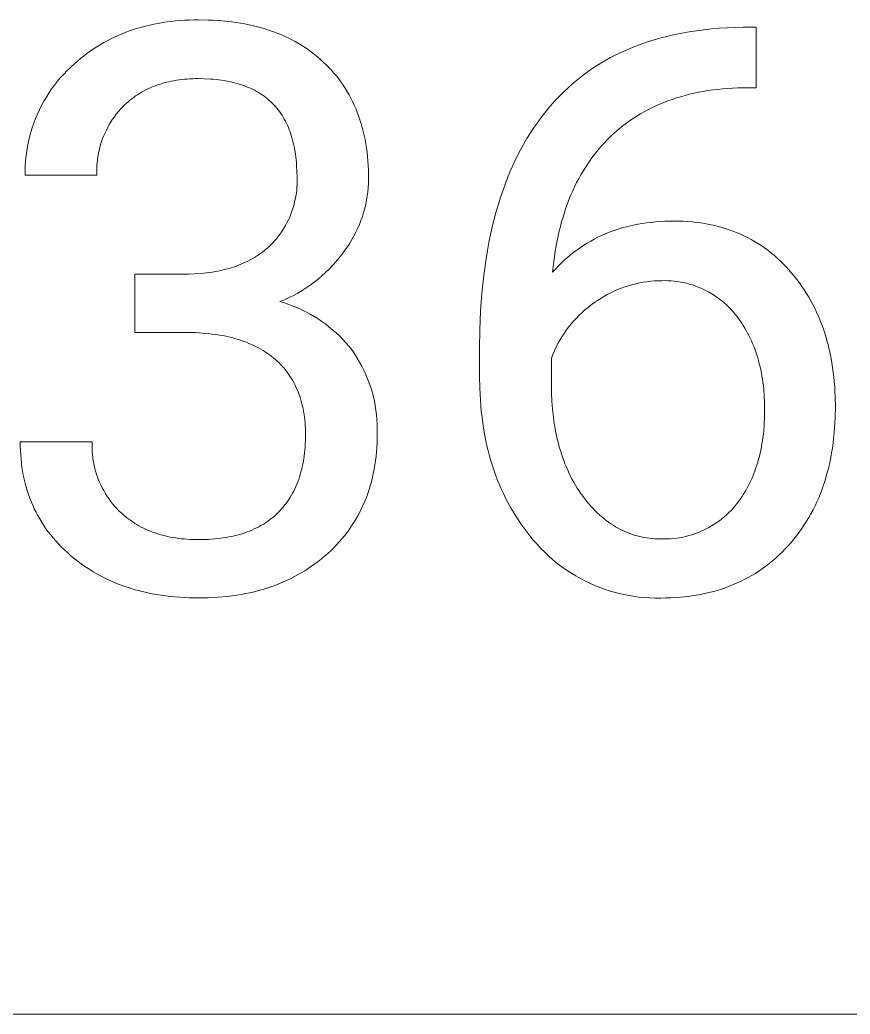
# Model space of a CAD drawing. Header units: millimetres. Extents: x -2542 to 6192, y -257 to 5845.
# Drawn here: x 4596 to 4718, y 231.7 to 377.8 of the extents above; entities that cross this region are included whole.
import ezdxf

# ---------------------------------------------------------------- set-up
doc = ezdxf.new("R2010")
doc.units = ezdxf.units.MM
doc.header["$MEASUREMENT"] = 0
doc.layers.add('Domyślny', color=7, linetype='Continuous', true_color=0x000000)

msp = doc.modelspace()

# ---------------------------------------------------------------- linework, layer by layer
at = {"layer": 'Domyślny', "color": 18, "lineweight": 15, "true_color": 0x000000}
for p, q in [((4615.12, 377.04), (4615.73, 377.18)), ((4615.73, 377.18), (4616.35, 377.3)), ((4616.35, 377.3), (4616.98, 377.4)), ((4616.98, 377.4), (4617.61, 377.5)), ((4617.61, 377.5), (4618.25, 377.58)), ((4618.25, 377.58), (4618.9, 377.65)), ((4618.9, 377.65), (4619.56, 377.71)), ((4619.56, 377.71), (4620.23, 377.75)), ((4620.23, 377.75), (4620.9, 377.78)), ((4620.9, 377.78), (4621.58, 377.8)), ((4621.58, 377.8), (4622.27, 377.81)), ((4622.27, 377.81), (4623.72, 377.78)), ((4623.72, 377.78), (4624.43, 377.75)), ((4624.43, 377.75), (4625.13, 377.71)), ((4625.13, 377.71), (4625.81, 377.66)), ((4625.81, 377.66), (4626.49, 377.59)), ((4626.49, 377.59), (4627.16, 377.52)), ((4627.16, 377.52), (4627.82, 377.43)), ((4627.82, 377.43), (4628.47, 377.32)), ((4628.47, 377.32), (4629.1, 377.21)), ((4629.1, 377.21), (4629.73, 377.08)), ((4629.73, 377.08), (4630.35, 376.95)), ((4610.5, 375.53), (4611.05, 375.76)), ((4611.05, 375.76), (4611.61, 375.98)), ((4611.61, 375.98), (4612.17, 376.19)), ((4612.17, 376.19), (4612.75, 376.39)), ((4612.75, 376.39), (4613.33, 376.57)), ((4613.33, 376.57), (4613.92, 376.74)), ((4613.92, 376.74), (4614.51, 376.9)), ((4614.51, 376.9), (4615.12, 377.04)), ((4630.35, 376.95), (4630.96, 376.79)), ((4630.96, 376.79), (4631.56, 376.63)), ((4631.56, 376.63), (4632.15, 376.46)), ((4632.15, 376.46), (4632.72, 376.27)), ((4632.72, 376.27), (4633.29, 376.07)), ((4633.29, 376.07), (4633.85, 375.86)), ((4633.85, 375.86), (4634.4, 375.64)), ((4634.4, 375.64), (4634.94, 375.4)), ((4691.22, 375.41), (4692.24, 375.65)), ((4692.24, 375.65), (4693.29, 375.86)), ((4693.29, 375.86), (4694.35, 376.05)), ((4694.35, 376.05), (4695.43, 376.21)), ((4695.43, 376.21), (4696.53, 376.36)), ((4696.53, 376.36), (4697.65, 376.48)), ((4697.65, 376.48), (4698.79, 376.57)), ((4698.79, 376.57), (4699.94, 376.65)), ((4699.94, 376.65), (4701.12, 376.7)), ((4701.12, 376.7), (4702.31, 376.73)), ((4702.31, 376.73), (4704.2, 376.73)), ((4704.2, 376.73), (4704.2, 367.83)), ((4607.35, 373.85), (4607.86, 374.16)), ((4607.86, 374.16), (4608.37, 374.46)), ((4608.37, 374.46), (4608.89, 374.75)), ((4608.89, 374.75), (4609.42, 375.02)), ((4609.42, 375.02), (4609.95, 375.28)), ((4609.95, 375.28), (4610.5, 375.53)), ((4634.94, 375.4), (4635.47, 375.15)), ((4635.47, 375.15), (4635.98, 374.89)), ((4635.98, 374.89), (4636.49, 374.62)), ((4636.49, 374.62), (4636.99, 374.34)), ((4636.99, 374.34), (4637.48, 374.04)), ((4686.37, 373.89), (4687.3, 374.24)), ((4687.3, 374.24), (4688.25, 374.57)), ((4688.25, 374.57), (4689.22, 374.87)), ((4689.22, 374.87), (4690.21, 375.15)), ((4690.21, 375.15), (4691.22, 375.41)), ((4605.41, 372.48), (4605.89, 372.85)), ((4605.89, 372.85), (4606.37, 373.19)), ((4606.37, 373.19), (4606.86, 373.53)), ((4606.86, 373.53), (4607.35, 373.85)), ((4637.48, 374.04), (4637.96, 373.73)), ((4637.96, 373.73), (4638.43, 373.41)), ((4638.43, 373.41), (4638.89, 373.07)), ((4638.89, 373.07), (4639.34, 372.73)), ((4639.34, 372.73), (4639.77, 372.37)), ((4682.82, 372.26), (4683.68, 372.7)), ((4683.68, 372.7), (4684.56, 373.12)), ((4684.56, 373.12), (4685.45, 373.52)), ((4685.45, 373.52), (4686.37, 373.89)), ((4603.51, 370.85), (4604.04, 371.32)), ((4604.04, 371.32), (4604.49, 371.72)), ((4604.49, 371.72), (4604.95, 372.11)), ((4604.95, 372.11), (4605.41, 372.48)), ((4639.77, 372.37), (4640.2, 372)), ((4640.2, 372), (4640.62, 371.61)), ((4640.62, 371.61), (4641.03, 371.22)), ((4680.35, 370.79), (4681.16, 371.3)), ((4681.16, 371.3), (4681.98, 371.79)), ((4681.98, 371.79), (4682.82, 372.26)), ((4602.03, 369.32), (4602.51, 369.84)), ((4602.51, 369.84), (4603, 370.35)), ((4603, 370.35), (4603.51, 370.85)), ((4641.03, 371.22), (4641.43, 370.83)), ((4641.43, 370.83), (4641.81, 370.42)), ((4641.81, 370.42), (4642.18, 370)), ((4642.18, 370), (4642.54, 369.57)), ((4678.8, 369.7), (4679.57, 370.25)), ((4679.57, 370.25), (4680.35, 370.79)), ((4601.13, 368.22), (4601.57, 368.78)), ((4601.57, 368.78), (4602.03, 369.32)), ((4616.5, 368.32), (4616.16, 368.21)), ((4616.85, 368.43), (4616.5, 368.32)), ((4617.2, 368.54), (4616.85, 368.43)), ((4617.56, 368.63), (4617.2, 368.54)), ((4617.92, 368.72), (4617.56, 368.63)), ((4618.29, 368.79), (4617.92, 368.72)), ((4618.66, 368.87), (4618.29, 368.79)), ((4619.04, 368.93), (4618.66, 368.87)), ((4619.43, 368.99), (4619.04, 368.93)), ((4619.82, 369.04), (4619.43, 368.99)), ((4620.21, 369.08), (4619.82, 369.04)), ((4620.61, 369.11), (4620.21, 369.08)), ((4621.02, 369.14), (4620.61, 369.11)), ((4621.43, 369.16), (4621.02, 369.14)), ((4621.85, 369.17), (4621.43, 369.16)), ((4622.27, 369.17), (4621.85, 369.17)), ((4623.16, 369.16), (4622.27, 369.17)), ((4624.03, 369.11), (4623.16, 369.16)), ((4624.45, 369.08), (4624.03, 369.11)), ((4624.86, 369.04), (4624.45, 369.08)), ((4625.27, 369), (4624.86, 369.04)), ((4625.67, 368.94), (4625.27, 369)), ((4626.06, 368.88), (4625.67, 368.94)), ((4626.44, 368.82), (4626.06, 368.88)), ((4626.82, 368.74), (4626.44, 368.82)), ((4627.19, 368.66), (4626.82, 368.74)), ((4627.56, 368.57), (4627.19, 368.66)), ((4627.92, 368.48), (4627.56, 368.57)), ((4628.27, 368.37), (4627.92, 368.48)), ((4628.61, 368.26), (4628.27, 368.37)), ((4642.54, 369.57), (4642.88, 369.13)), ((4642.88, 369.13), (4643.21, 368.69)), ((4643.21, 368.69), (4643.53, 368.23)), ((4676.62, 367.88), (4677.33, 368.51)), ((4677.33, 368.51), (4678.06, 369.11)), ((4678.06, 369.11), (4678.8, 369.7)), ((4599.93, 366.46), (4600.31, 367.06)), ((4600.31, 367.06), (4600.71, 367.65)), ((4600.71, 367.65), (4601.13, 368.22)), ((4613.62, 367), (4613.33, 366.81)), ((4613.92, 367.18), (4613.62, 367)), ((4614.22, 367.35), (4613.92, 367.18)), ((4614.53, 367.51), (4614.22, 367.35)), ((4614.85, 367.66), (4614.53, 367.51)), ((4615.17, 367.81), (4614.85, 367.66)), ((4615.49, 367.95), (4615.17, 367.81)), ((4615.82, 368.08), (4615.49, 367.95)), ((4616.16, 368.21), (4615.82, 368.08)), ((4628.94, 368.15), (4628.61, 368.26)), ((4629.27, 368.02), (4628.94, 368.15)), ((4629.59, 367.89), (4629.27, 368.02)), ((4629.91, 367.75), (4629.59, 367.89)), ((4630.22, 367.61), (4629.91, 367.75)), ((4630.52, 367.46), (4630.22, 367.61)), ((4630.81, 367.3), (4630.52, 367.46)), ((4631.1, 367.13), (4630.81, 367.3)), ((4631.38, 366.96), (4631.1, 367.13)), ((4631.65, 366.78), (4631.38, 366.96)), ((4643.53, 368.23), (4643.83, 367.76)), ((4643.83, 367.76), (4644.13, 367.29)), ((4644.13, 367.29), (4644.41, 366.8)), ((4675.25, 366.56), (4675.93, 367.23)), ((4675.93, 367.23), (4676.62, 367.88)), ((4694.41, 366.87), (4693.76, 366.7)), ((4695.08, 367.03), (4694.41, 366.87)), ((4695.75, 367.17), (4695.08, 367.03)), ((4696.44, 367.29), (4695.75, 367.17)), ((4697.13, 367.41), (4696.44, 367.29)), ((4697.83, 367.51), (4697.13, 367.41)), ((4698.55, 367.59), (4697.83, 367.51)), ((4699.27, 367.67), (4698.55, 367.59)), ((4700, 367.73), (4699.27, 367.67)), ((4700.74, 367.77), (4700, 367.73)), ((4701.49, 367.81), (4700.74, 367.77)), ((4702.25, 367.83), (4701.49, 367.81)), ((4704.2, 367.83), (4702.25, 367.83)), ((4599.23, 365.23), (4599.57, 365.85)), ((4599.57, 365.85), (4599.93, 366.46)), ((4611.68, 365.54), (4611.42, 365.3)), ((4611.94, 365.77), (4611.68, 365.54)), ((4612.21, 366), (4611.94, 365.77)), ((4612.48, 366.21), (4612.21, 366)), ((4612.76, 366.42), (4612.48, 366.21)), ((4613.04, 366.62), (4612.76, 366.42)), ((4613.33, 366.81), (4613.04, 366.62)), ((4631.91, 366.59), (4631.65, 366.78)), ((4632.17, 366.39), (4631.91, 366.59)), ((4632.42, 366.19), (4632.17, 366.39)), ((4632.67, 365.98), (4632.42, 366.19)), ((4632.9, 365.77), (4632.67, 365.98)), ((4633.13, 365.54), (4632.9, 365.77)), ((4633.36, 365.31), (4633.13, 365.54)), ((4644.41, 366.8), (4644.67, 366.3)), ((4644.67, 366.3), (4644.93, 365.8)), ((4644.93, 365.8), (4645.17, 365.28)), ((4673.96, 365.14), (4674.6, 365.86)), ((4674.6, 365.86), (4675.25, 366.56)), ((4690.04, 365.42), (4689.45, 365.16)), ((4690.63, 365.67), (4690.04, 365.42)), ((4691.24, 365.9), (4690.63, 365.67)), ((4691.85, 366.12), (4691.24, 365.9)), ((4692.48, 366.33), (4691.85, 366.12)), ((4693.12, 366.52), (4692.48, 366.33)), ((4693.76, 366.7), (4693.12, 366.52)), ((4598.34, 363.3), (4598.61, 363.95)), ((4598.61, 363.95), (4598.91, 364.6)), ((4598.91, 364.6), (4599.23, 365.23)), ((4610.2, 363.94), (4609.93, 363.57)), ((4610.49, 364.3), (4610.2, 363.94)), ((4610.79, 364.64), (4610.49, 364.3)), ((4611.1, 364.98), (4610.79, 364.64)), ((4611.42, 365.3), (4611.1, 364.98)), ((4633.57, 365.07), (4633.36, 365.31)), ((4633.78, 364.83), (4633.57, 365.07)), ((4633.98, 364.58), (4633.78, 364.83)), ((4634.18, 364.32), (4633.98, 364.58)), ((4634.36, 364.05), (4634.18, 364.32)), ((4634.55, 363.78), (4634.36, 364.05)), ((4645.17, 365.28), (4645.4, 364.76)), ((4645.4, 364.76), (4645.61, 364.23)), ((4645.61, 364.23), (4645.81, 363.68)), ((4672.74, 363.63), (4673.35, 364.4)), ((4673.35, 364.4), (4673.96, 365.14)), ((4687.2, 363.99), (4686.66, 363.66)), ((4687.75, 364.3), (4687.2, 363.99)), ((4688.31, 364.6), (4687.75, 364.3)), ((4688.87, 364.89), (4688.31, 364.6)), ((4689.45, 365.16), (4688.87, 364.89)), ((4597.85, 361.96), (4598.08, 362.64)), ((4598.08, 362.64), (4598.34, 363.3)), ((4609.42, 362.82), (4609.18, 362.43)), ((4609.67, 363.2), (4609.42, 362.82)), ((4609.93, 363.57), (4609.67, 363.2)), ((4634.72, 363.5), (4634.55, 363.78)), ((4634.88, 363.21), (4634.72, 363.5)), ((4635.04, 362.92), (4634.88, 363.21)), ((4635.2, 362.61), (4635.04, 362.92)), ((4635.34, 362.31), (4635.2, 362.61)), ((4645.81, 363.68), (4646, 363.13)), ((4646, 363.13), (4646.18, 362.57)), ((4646.18, 362.57), (4646.34, 362)), ((4671.6, 362.04), (4672.16, 362.84)), ((4672.16, 362.84), (4672.74, 363.63)), ((4685.11, 362.6), (4684.61, 362.22)), ((4685.62, 362.96), (4685.11, 362.6)), ((4686.14, 363.32), (4685.62, 362.96)), ((4686.66, 363.66), (4686.14, 363.32)), ((4597.46, 360.6), (4597.65, 361.29)), ((4597.65, 361.29), (4597.85, 361.96)), ((4608.55, 361.21), (4608.37, 360.79)), ((4608.75, 361.62), (4608.55, 361.21)), ((4608.96, 362.03), (4608.75, 361.62)), ((4609.18, 362.43), (4608.96, 362.03)), ((4635.48, 361.99), (4635.34, 362.31)), ((4635.61, 361.67), (4635.48, 361.99)), ((4635.73, 361.34), (4635.61, 361.67)), ((4635.85, 361), (4635.73, 361.34)), ((4646.34, 362), (4646.49, 361.41)), ((4646.49, 361.41), (4646.63, 360.82)), ((4670.53, 360.36), (4671.06, 361.21)), ((4671.06, 361.21), (4671.6, 362.04)), ((4683.64, 361.41), (4683.17, 360.99)), ((4684.12, 361.82), (4683.64, 361.41)), ((4684.61, 362.22), (4684.12, 361.82)), ((4597.16, 359.21), (4597.3, 359.91)), ((4597.3, 359.91), (4597.46, 360.6)), ((4608.05, 359.93), (4607.91, 359.5)), ((4608.2, 360.36), (4608.05, 359.93)), ((4608.37, 360.79), (4608.2, 360.36)), ((4635.96, 360.65), (4635.85, 361)), ((4636.06, 360.3), (4635.96, 360.65)), ((4636.16, 359.94), (4636.06, 360.3)), ((4636.25, 359.58), (4636.16, 359.94)), ((4636.33, 359.2), (4636.25, 359.58)), ((4646.63, 360.82), (4646.75, 360.22)), ((4646.75, 360.22), (4646.86, 359.61)), ((4646.86, 359.61), (4646.96, 358.99)), ((4670.02, 359.49), (4670.53, 360.36)), ((4681.83, 359.65), (4681.41, 359.18)), ((4682.26, 360.11), (4681.83, 359.65)), ((4682.71, 360.56), (4682.26, 360.11)), ((4683.17, 360.99), (4682.71, 360.56)), ((4596.95, 357.81), (4597.04, 358.51)), ((4597.04, 358.51), (4597.16, 359.21)), ((4607.58, 358.16), (4607.5, 357.71)), ((4607.68, 358.61), (4607.58, 358.16)), ((4607.78, 359.06), (4607.68, 358.61)), ((4607.91, 359.5), (4607.78, 359.06)), ((4636.4, 358.82), (4636.33, 359.2)), ((4636.47, 358.44), (4636.4, 358.82)), ((4636.53, 358.04), (4636.47, 358.44)), ((4646.96, 358.99), (4647.05, 358.37)), ((4647.05, 358.37), (4647.12, 357.73)), ((4669.07, 357.68), (4669.54, 358.59)), ((4669.54, 358.59), (4670.02, 359.49)), ((4680.6, 358.21), (4680.21, 357.71)), ((4681, 358.7), (4680.6, 358.21)), ((4681.41, 359.18), (4681, 358.7)), ((4596.84, 356.4), (4596.88, 357.1)), ((4596.88, 357.1), (4596.95, 357.81)), ((4607.39, 356.81), (4607.36, 356.35)), ((4607.44, 357.26), (4607.39, 356.81)), ((4607.5, 357.71), (4607.44, 357.26)), ((4636.58, 357.64), (4636.53, 358.04)), ((4636.63, 357.23), (4636.58, 357.64)), ((4636.67, 356.82), (4636.63, 357.23)), ((4636.7, 356.39), (4636.67, 356.82)), ((4647.12, 357.73), (4647.18, 357.08)), ((4647.18, 357.08), (4647.22, 356.42)), ((4668.19, 355.79), (4668.62, 356.75)), ((4668.62, 356.75), (4669.07, 357.68)), ((4679.47, 356.67), (4679.12, 356.13)), ((4679.83, 357.19), (4679.47, 356.67)), ((4680.21, 357.71), (4679.83, 357.19)), ((4596.82, 355.69), (4596.84, 356.4)), ((4596.82, 354.98), (4596.82, 355.69)), ((4607.36, 356.35), (4607.34, 355.89)), ((4607.34, 355.89), (4607.34, 355.44)), ((4607.34, 355.44), (4607.35, 354.98)), ((4636.74, 355.53), (4636.7, 356.39)), ((4636.76, 354.63), (4636.74, 355.53)), ((4647.22, 356.42), (4647.26, 355.76)), ((4647.26, 355.76), (4647.28, 355.08)), ((4667.78, 354.82), (4668.19, 355.79)), ((4678.78, 355.58), (4678.45, 355.03)), ((4679.12, 356.13), (4678.78, 355.58)), ((4607.35, 354.98), (4596.82, 354.98)), ((4636.74, 353.25), (4636.76, 353.71)), ((4636.77, 354.17), (4636.76, 354.63)), ((4636.76, 353.71), (4636.77, 354.17)), ((4647.27, 353.77), (4647.23, 353.15)), ((4647.28, 354.4), (4647.27, 353.77)), ((4647.28, 355.08), (4647.28, 354.4)), ((4667.02, 352.8), (4667.39, 353.82)), ((4667.39, 353.82), (4667.78, 354.82)), ((4677.83, 353.88), (4677.54, 353.28)), ((4678.14, 354.46), (4677.83, 353.88)), ((4678.45, 355.03), (4678.14, 354.46)), ((4636.59, 351.89), (4636.66, 352.34)), ((4636.66, 352.34), (4636.71, 352.8)), ((4636.71, 352.8), (4636.74, 353.25)), ((4647.17, 352.54), (4647.08, 351.92)), ((4647.23, 353.15), (4647.17, 352.54)), ((4666.67, 351.76), (4667.02, 352.8)), ((4677.26, 352.68), (4676.99, 352.07)), ((4677.54, 353.28), (4677.26, 352.68)), ((4636.29, 350.54), (4636.4, 350.99)), ((4636.4, 350.99), (4636.5, 351.44)), ((4636.5, 351.44), (4636.59, 351.89)), ((4646.98, 351.31), (4646.86, 350.7)), ((4647.08, 351.92), (4646.98, 351.31)), ((4666.33, 350.71), (4666.67, 351.76)), ((4676.49, 350.81), (4676.26, 350.16)), ((4676.74, 351.44), (4676.49, 350.81)), ((4676.99, 352.07), (4676.74, 351.44)), ((4635.85, 349.24), (4636.01, 349.67)), ((4636.01, 349.67), (4636.16, 350.1)), ((4636.16, 350.1), (4636.29, 350.54)), ((4646.54, 349.49), (4646.36, 348.9)), ((4646.71, 350.09), (4646.54, 349.49)), ((4646.86, 350.7), (4646.71, 350.09)), ((4665.72, 348.52), (4666.02, 349.62)), ((4666.02, 349.62), (4666.33, 350.71)), ((4676.04, 349.5), (4675.83, 348.83)), ((4676.26, 350.16), (4676.04, 349.5)), ((4635.07, 347.58), (4635.28, 347.99)), ((4635.28, 347.99), (4635.49, 348.4)), ((4635.49, 348.4), (4635.68, 348.81)), ((4635.68, 348.81), (4635.85, 349.24)), ((4646.15, 348.32), (4645.92, 347.74)), ((4646.36, 348.9), (4646.15, 348.32)), ((4665.44, 347.4), (4665.72, 348.52)), ((4675.63, 348.15), (4675.44, 347.46)), ((4675.83, 348.83), (4675.63, 348.15)), ((4686.81, 347.76), (4687.45, 347.87)), ((4687.45, 347.87), (4688.09, 347.96)), ((4688.09, 347.96), (4688.75, 348.04)), ((4688.75, 348.04), (4689.41, 348.11)), ((4689.41, 348.11), (4690.09, 348.16)), ((4690.09, 348.16), (4690.77, 348.2)), ((4690.77, 348.2), (4691.46, 348.22)), ((4691.46, 348.22), (4692.16, 348.22)), ((4692.16, 348.22), (4692.83, 348.22)), ((4692.83, 348.22), (4693.5, 348.2)), ((4693.5, 348.2), (4694.15, 348.16)), ((4694.15, 348.16), (4694.8, 348.11)), ((4694.8, 348.11), (4695.44, 348.04)), ((4695.44, 348.04), (4696.06, 347.96)), ((4696.06, 347.96), (4696.68, 347.86)), ((4696.68, 347.86), (4697.29, 347.75)), ((4634.05, 346.05), (4634.33, 346.42)), ((4634.33, 346.42), (4634.59, 346.8)), ((4634.59, 346.8), (4634.83, 347.19)), ((4634.83, 347.19), (4635.07, 347.58)), ((4645.41, 346.61), (4645.12, 346.05)), ((4645.68, 347.17), (4645.41, 346.61)), ((4645.92, 347.74), (4645.68, 347.17)), ((4665.19, 346.26), (4665.44, 347.4)), ((4675.27, 346.75), (4675.11, 346.04)), ((4675.44, 347.46), (4675.27, 346.75)), ((4682.06, 346.35), (4682.62, 346.58)), ((4682.62, 346.58), (4683.19, 346.79)), ((4683.19, 346.79), (4683.77, 346.99)), ((4683.77, 346.99), (4684.36, 347.17)), ((4684.36, 347.17), (4684.96, 347.34)), ((4684.96, 347.34), (4685.57, 347.49)), ((4685.57, 347.49), (4686.19, 347.63)), ((4686.19, 347.63), (4686.81, 347.76)), ((4697.29, 347.75), (4697.9, 347.62)), ((4697.9, 347.62), (4698.49, 347.48)), ((4698.49, 347.48), (4699.08, 347.33)), ((4699.08, 347.33), (4699.65, 347.16)), ((4699.65, 347.16), (4700.22, 346.97)), ((4700.22, 346.97), (4700.78, 346.77)), ((4700.78, 346.77), (4701.33, 346.55)), ((4701.33, 346.55), (4701.88, 346.32)), ((4632.84, 344.68), (4633.16, 345.01)), ((4633.16, 345.01), (4633.47, 345.34)), ((4633.47, 345.34), (4633.77, 345.69)), ((4633.77, 345.69), (4634.05, 346.05)), ((4644.49, 344.98), (4644.15, 344.46)), ((4644.82, 345.51), (4644.49, 344.98)), ((4645.12, 346.05), (4644.82, 345.51)), ((4664.73, 343.9), (4664.95, 345.09)), ((4664.95, 345.09), (4665.19, 346.26)), ((4674.96, 345.31), (4674.82, 344.58)), ((4675.11, 346.04), (4674.96, 345.31)), ((4678.88, 344.68), (4679.38, 344.99)), ((4679.38, 344.99), (4679.9, 345.29)), ((4679.9, 345.29), (4680.42, 345.58)), ((4680.42, 345.58), (4680.96, 345.85)), ((4680.96, 345.85), (4681.5, 346.11)), ((4681.5, 346.11), (4682.06, 346.35)), ((4701.88, 346.32), (4702.41, 346.08)), ((4702.41, 346.08), (4702.94, 345.82)), ((4702.94, 345.82), (4703.45, 345.54)), ((4703.45, 345.54), (4703.96, 345.25)), ((4703.96, 345.25), (4704.46, 344.95)), ((4704.46, 344.95), (4704.95, 344.63)), ((4631.1, 343.27), (4631.39, 343.47)), ((4631.39, 343.47), (4631.68, 343.68)), ((4631.68, 343.68), (4631.96, 343.9)), ((4631.96, 343.9), (4632.24, 344.13)), ((4632.24, 344.13), (4632.51, 344.36)), ((4632.51, 344.36), (4632.84, 344.68)), ((4643.79, 343.96), (4643.37, 343.37)), ((4644.15, 344.46), (4643.79, 343.96)), ((4664.53, 342.7), (4664.73, 343.9)), ((4674.69, 343.83), (4674.48, 342.3)), ((4674.82, 344.58), (4674.69, 343.83)), ((4676.94, 343.27), (4677.41, 343.64)), ((4677.41, 343.64), (4677.89, 344)), ((4677.89, 344), (4678.38, 344.35)), ((4678.38, 344.35), (4678.88, 344.68)), ((4704.95, 344.63), (4705.44, 344.29)), ((4705.44, 344.29), (4705.91, 343.94)), ((4705.91, 343.94), (4706.38, 343.58)), ((4706.38, 343.58), (4706.84, 343.2)), ((4628.52, 341.88), (4628.86, 342.03)), ((4628.86, 342.03), (4629.2, 342.19)), ((4629.2, 342.19), (4629.53, 342.35)), ((4629.53, 342.35), (4629.86, 342.52)), ((4629.86, 342.52), (4630.17, 342.69)), ((4630.17, 342.69), (4630.49, 342.88)), ((4630.49, 342.88), (4630.8, 343.07)), ((4630.8, 343.07), (4631.1, 343.27)), ((4642.45, 342.24), (4641.97, 341.7)), ((4642.92, 342.79), (4642.45, 342.24)), ((4643.37, 343.37), (4642.92, 342.79)), ((4664.18, 340.22), (4664.53, 342.7)), ((4674.48, 342.3), (4674.31, 340.72)), ((4675.15, 341.63), (4675.58, 342.06)), ((4675.58, 342.06), (4676.02, 342.48)), ((4676.02, 342.48), (4676.48, 342.88)), ((4676.48, 342.88), (4676.94, 343.27)), ((4706.84, 343.2), (4707.29, 342.8)), ((4707.29, 342.8), (4707.73, 342.39)), ((4707.73, 342.39), (4708.16, 341.97)), ((4622.6, 340.53), (4623.04, 340.57)), ((4623.04, 340.57), (4623.47, 340.61)), ((4623.47, 340.61), (4623.9, 340.67)), ((4623.9, 340.67), (4624.32, 340.73)), ((4624.32, 340.73), (4624.73, 340.8)), ((4624.73, 340.8), (4625.14, 340.88)), ((4625.14, 340.88), (4625.54, 340.96)), ((4625.54, 340.96), (4625.93, 341.05)), ((4625.93, 341.05), (4626.32, 341.15)), ((4626.32, 341.15), (4626.7, 341.25)), ((4626.7, 341.25), (4627.08, 341.36)), ((4627.08, 341.36), (4627.44, 341.48)), ((4627.44, 341.48), (4627.81, 341.61)), ((4627.81, 341.61), (4628.16, 341.74)), ((4628.16, 341.74), (4628.52, 341.88)), ((4640.95, 340.67), (4640.41, 340.18)), ((4641.47, 341.17), (4640.95, 340.67)), ((4641.97, 341.7), (4641.47, 341.17)), ((4674.31, 340.72), (4674.72, 341.18)), ((4674.72, 341.18), (4675.15, 341.63)), ((4708.16, 341.97), (4708.59, 341.53)), ((4708.59, 341.53), (4709, 341.07)), ((4709, 341.07), (4709.41, 340.6)), ((4709.41, 340.6), (4709.81, 340.13)), ((4612.91, 340.44), (4620.79, 340.44)), ((4612.91, 331.86), (4612.91, 340.44)), ((4620.79, 340.44), (4621.71, 340.47)), ((4621.71, 340.47), (4622.6, 340.53)), ((4639.29, 339.26), (4638.7, 338.82)), ((4639.86, 339.71), (4639.29, 339.26)), ((4640.41, 340.18), (4639.86, 339.71)), ((4663.92, 337.66), (4664.18, 340.22)), ((4687.05, 339.14), (4686.51, 339.02)), ((4687.6, 339.24), (4687.05, 339.14)), ((4688.16, 339.32), (4687.6, 339.24)), ((4688.71, 339.39), (4688.16, 339.32)), ((4689.27, 339.43), (4688.71, 339.39)), ((4689.83, 339.46), (4689.27, 339.43)), ((4690.39, 339.47), (4689.83, 339.46)), ((4690.84, 339.48), (4690.39, 339.47)), ((4691.29, 339.47), (4690.84, 339.48)), ((4691.74, 339.44), (4691.29, 339.47)), ((4692.19, 339.4), (4691.74, 339.44)), ((4692.64, 339.34), (4692.19, 339.4)), ((4693.08, 339.27), (4692.64, 339.34)), ((4693.52, 339.19), (4693.08, 339.27)), ((4693.96, 339.09), (4693.52, 339.19)), ((4694.4, 338.97), (4693.96, 339.09)), ((4709.81, 340.13), (4710.19, 339.64)), ((4710.19, 339.64), (4710.56, 339.14)), ((4710.56, 339.14), (4710.92, 338.64)), ((4636.87, 337.65), (4636.23, 337.3)), ((4637.49, 338.02), (4636.87, 337.65)), ((4638.11, 338.41), (4637.49, 338.02)), ((4638.7, 338.82), (4638.11, 338.41)), ((4663.73, 335.01), (4663.92, 337.66)), ((4682.83, 337.69), (4682.33, 337.43)), ((4683.34, 337.93), (4682.83, 337.69)), ((4683.85, 338.16), (4683.34, 337.93)), ((4684.37, 338.37), (4683.85, 338.16)), ((4684.89, 338.56), (4684.37, 338.37)), ((4685.43, 338.73), (4684.89, 338.56)), ((4685.96, 338.88), (4685.43, 338.73)), ((4686.51, 339.02), (4685.96, 338.88)), ((4694.83, 338.84), (4694.4, 338.97)), ((4695.26, 338.7), (4694.83, 338.84)), ((4695.68, 338.54), (4695.26, 338.7)), ((4696.09, 338.36), (4695.68, 338.54)), ((4696.5, 338.18), (4696.09, 338.36)), ((4696.91, 337.98), (4696.5, 338.18)), ((4697.3, 337.76), (4696.91, 337.98)), ((4697.69, 337.53), (4697.3, 337.76)), ((4710.92, 338.64), (4711.27, 338.12)), ((4711.27, 338.12), (4711.6, 337.6)), ((4634.92, 336.67), (4634.25, 336.39)), ((4634.25, 336.39), (4634.91, 336.2)), ((4634.91, 336.2), (4635.56, 335.98)), ((4635.58, 336.98), (4634.92, 336.67)), ((4636.23, 337.3), (4635.58, 336.98)), ((4680.44, 336.24), (4679.97, 335.9)), ((4680.9, 336.56), (4680.44, 336.24)), ((4681.37, 336.87), (4680.9, 336.56)), ((4681.85, 337.16), (4681.37, 336.87)), ((4682.33, 337.43), (4681.85, 337.16)), ((4698.07, 337.29), (4697.69, 337.53)), ((4698.44, 337.04), (4698.07, 337.29)), ((4698.81, 336.77), (4698.44, 337.04)), ((4699.16, 336.5), (4698.81, 336.77)), ((4699.51, 336.21), (4699.16, 336.5)), ((4699.84, 335.9), (4699.51, 336.21)), ((4711.6, 337.6), (4711.92, 337.07)), ((4711.92, 337.07), (4712.23, 336.53)), ((4712.23, 336.53), (4712.52, 335.98)), ((4635.56, 335.98), (4636.2, 335.74)), ((4636.2, 335.74), (4636.83, 335.48)), ((4636.83, 335.48), (4637.46, 335.2)), ((4637.46, 335.2), (4638.07, 334.9)), ((4638.07, 334.9), (4638.67, 334.57)), ((4663.61, 332.28), (4663.73, 335.01)), ((4678.63, 334.79), (4678.21, 334.39)), ((4679.06, 335.18), (4678.63, 334.79)), ((4679.51, 335.55), (4679.06, 335.18)), ((4679.97, 335.9), (4679.51, 335.55)), ((4700.17, 335.59), (4699.84, 335.9)), ((4700.48, 335.27), (4700.17, 335.59)), ((4700.78, 334.93), (4700.48, 335.27)), ((4701.07, 334.59), (4700.78, 334.93)), ((4712.52, 335.98), (4712.81, 335.43)), ((4712.81, 335.43), (4713.08, 334.86)), ((4713.08, 334.86), (4713.33, 334.28)), ((4638.67, 334.57), (4639.27, 334.23)), ((4639.27, 334.23), (4639.84, 333.87)), ((4639.84, 333.87), (4640.41, 333.48)), ((4640.41, 333.48), (4640.97, 333.08)), ((4677.41, 333.55), (4677.03, 333.11)), ((4677.8, 333.98), (4677.41, 333.55)), ((4678.21, 334.39), (4677.8, 333.98)), ((4701.35, 334.24), (4701.07, 334.59)), ((4701.61, 333.9), (4701.35, 334.24)), ((4701.85, 333.56), (4701.61, 333.9)), ((4702.09, 333.22), (4701.85, 333.56)), ((4713.33, 334.28), (4713.58, 333.7)), ((4713.58, 333.7), (4713.81, 333.11)), ((4620.79, 331.86), (4612.91, 331.86)), ((4621.82, 331.83), (4620.79, 331.86)), ((4622.82, 331.77), (4621.82, 331.83)), ((4623.79, 331.69), (4622.82, 331.77)), ((4640.97, 333.08), (4641.5, 332.66)), ((4641.5, 332.66), (4642.03, 332.22)), ((4642.03, 332.22), (4642.54, 331.77)), ((4663.57, 329.47), (4663.61, 332.28)), ((4676.31, 332.19), (4675.98, 331.71)), ((4676.66, 332.65), (4676.31, 332.19)), ((4677.03, 333.11), (4676.66, 332.65)), ((4702.31, 332.87), (4702.09, 333.22)), ((4702.53, 332.51), (4702.31, 332.87)), ((4702.75, 332.14), (4702.53, 332.51)), ((4702.95, 331.77), (4702.75, 332.14)), ((4703.15, 331.39), (4702.95, 331.77)), ((4713.81, 333.11), (4714.03, 332.51)), ((4714.03, 332.51), (4714.24, 331.9)), ((4714.24, 331.9), (4714.43, 331.28)), ((4624.26, 331.63), (4623.79, 331.69)), ((4624.73, 331.57), (4624.26, 331.63)), ((4625.18, 331.5), (4624.73, 331.57)), ((4625.63, 331.43), (4625.18, 331.5)), ((4626.08, 331.34), (4625.63, 331.43)), ((4626.51, 331.25), (4626.08, 331.34)), ((4626.94, 331.15), (4626.51, 331.25)), ((4627.35, 331.05), (4626.94, 331.15)), ((4627.77, 330.93), (4627.35, 331.05)), ((4628.17, 330.81), (4627.77, 330.93)), ((4628.56, 330.68), (4628.17, 330.81)), ((4628.95, 330.55), (4628.56, 330.68)), ((4629.33, 330.41), (4628.95, 330.55)), ((4629.7, 330.25), (4629.33, 330.41)), ((4642.54, 331.77), (4643.03, 331.29)), ((4643.03, 331.29), (4643.51, 330.8)), ((4643.51, 330.8), (4643.97, 330.3)), ((4675.37, 330.73), (4675.08, 330.22)), ((4675.67, 331.22), (4675.37, 330.73)), ((4675.98, 331.71), (4675.67, 331.22)), ((4703.34, 331.01), (4703.15, 331.39)), ((4703.52, 330.62), (4703.34, 331.01)), ((4703.69, 330.22), (4703.52, 330.62)), ((4714.43, 331.28), (4714.61, 330.65)), ((4714.61, 330.65), (4714.78, 330.02)), ((4630.07, 330.1), (4629.7, 330.25)), ((4630.43, 329.93), (4630.07, 330.1)), ((4630.78, 329.76), (4630.43, 329.93)), ((4631.12, 329.58), (4630.78, 329.76)), ((4631.45, 329.39), (4631.12, 329.58)), ((4631.78, 329.2), (4631.45, 329.39)), ((4632.1, 328.99), (4631.78, 329.2)), ((4632.41, 328.78), (4632.1, 328.99)), ((4643.97, 330.3), (4644.42, 329.78)), ((4644.42, 329.78), (4644.84, 329.24)), ((4644.84, 329.24), (4645.23, 328.68)), ((4663.57, 325.45), (4663.57, 329.47)), ((4674.57, 329.17), (4674.34, 328.64)), ((4674.82, 329.7), (4674.57, 329.17)), ((4675.08, 330.22), (4674.82, 329.7)), ((4703.85, 329.82), (4703.69, 330.22)), ((4704.01, 329.41), (4703.85, 329.82)), ((4704.16, 329), (4704.01, 329.41)), ((4704.3, 328.58), (4704.16, 329)), ((4714.78, 330.02), (4714.94, 329.37)), ((4714.94, 329.37), (4715.08, 328.72)), ((4632.72, 328.57), (4632.41, 328.78)), ((4633.01, 328.34), (4632.72, 328.57)), ((4633.3, 328.11), (4633.01, 328.34)), ((4633.59, 327.87), (4633.3, 328.11)), ((4633.86, 327.63), (4633.59, 327.87)), ((4634.12, 327.38), (4633.86, 327.63)), ((4645.23, 328.68), (4645.6, 328.1)), ((4645.6, 328.1), (4645.95, 327.51)), ((4645.95, 327.51), (4646.27, 326.91)), ((4674.34, 328.64), (4674.13, 328.1)), ((4674.13, 328.1), (4674.13, 324.26)), ((4704.43, 328.15), (4704.3, 328.58)), ((4704.55, 327.72), (4704.43, 328.15)), ((4704.67, 327.28), (4704.55, 327.72)), ((4715.08, 328.72), (4715.21, 328.05)), ((4715.21, 328.05), (4715.33, 327.38)), ((4634.37, 327.12), (4634.12, 327.38)), ((4634.62, 326.86), (4634.37, 327.12)), ((4634.86, 326.59), (4634.62, 326.86)), ((4635.08, 326.32), (4634.86, 326.59)), ((4635.3, 326.03), (4635.08, 326.32)), ((4635.52, 325.74), (4635.3, 326.03)), ((4646.27, 326.91), (4646.58, 326.3)), ((4646.58, 326.3), (4646.87, 325.68)), ((4704.78, 326.83), (4704.67, 327.28)), ((4704.88, 326.38), (4704.78, 326.83)), ((4704.97, 325.92), (4704.88, 326.38)), ((4715.33, 327.38), (4715.44, 326.7)), ((4715.44, 326.7), (4715.53, 326.01)), ((4715.53, 326.01), (4715.61, 325.32)), ((4635.72, 325.45), (4635.52, 325.74)), ((4635.91, 325.15), (4635.72, 325.45)), ((4636.1, 324.84), (4635.91, 325.15)), ((4636.27, 324.52), (4636.1, 324.84)), ((4636.44, 324.2), (4636.27, 324.52)), ((4646.87, 325.68), (4647.13, 325.05)), ((4647.13, 325.05), (4647.37, 324.41)), ((4663.6, 323.67), (4663.57, 325.45)), ((4705.05, 325.45), (4704.97, 325.92)), ((4705.13, 324.98), (4705.05, 325.45)), ((4705.2, 324.5), (4705.13, 324.98)), ((4705.26, 324.02), (4705.2, 324.5)), ((4715.61, 325.32), (4715.68, 324.61)), ((4715.68, 324.61), (4715.74, 323.89)), ((4636.6, 323.87), (4636.44, 324.2)), ((4636.75, 323.54), (4636.6, 323.87)), ((4636.9, 323.2), (4636.75, 323.54)), ((4637.03, 322.85), (4636.9, 323.2)), ((4647.37, 324.41), (4647.59, 323.76)), ((4647.59, 323.76), (4647.79, 323.11)), ((4647.79, 323.11), (4647.97, 322.45)), ((4663.69, 321.94), (4663.6, 323.67)), ((4674.13, 324.26), (4674.15, 322.99)), ((4705.31, 323.53), (4705.26, 324.02)), ((4705.39, 322.53), (4705.31, 323.53)), ((4715.74, 323.89), (4715.78, 323.17)), ((4715.78, 323.17), (4715.81, 322.44)), ((4637.16, 322.49), (4637.03, 322.85)), ((4637.27, 322.13), (4637.16, 322.49)), ((4637.38, 321.76), (4637.27, 322.13)), ((4637.48, 321.39), (4637.38, 321.76)), ((4647.97, 322.45), (4648.12, 321.78)), ((4648.12, 321.78), (4648.25, 321.11)), ((4663.75, 321.09), (4663.69, 321.94)), ((4674.15, 322.99), (4674.2, 321.76)), ((4674.2, 321.76), (4674.29, 320.56)), ((4705.44, 321.5), (4705.39, 322.53)), ((4715.81, 322.44), (4715.84, 320.94)), ((4637.57, 321.01), (4637.48, 321.39)), ((4637.65, 320.62), (4637.57, 321.01)), ((4637.73, 320.22), (4637.65, 320.62)), ((4637.79, 319.82), (4637.73, 320.22)), ((4648.25, 321.11), (4648.35, 320.43)), ((4648.35, 320.43), (4648.44, 319.76)), ((4663.83, 320.24), (4663.75, 321.09)), ((4663.93, 319.41), (4663.83, 320.24)), ((4674.29, 320.56), (4674.42, 319.39)), ((4705.45, 320.45), (4705.44, 321.5)), ((4705.44, 319.4), (4705.45, 320.45)), ((4715.84, 320.94), (4715.81, 319.37)), ((4637.85, 319.41), (4637.79, 319.82)), ((4637.9, 319), (4637.85, 319.41)), ((4637.94, 318.58), (4637.9, 319)), ((4648.44, 319.76), (4648.5, 319.07)), ((4648.5, 319.07), (4648.53, 318.39)), ((4664.04, 318.59), (4663.93, 319.41)), ((4674.42, 319.39), (4674.5, 318.82)), ((4674.5, 318.82), (4674.58, 318.25)), ((4705.39, 318.38), (4705.44, 319.4)), ((4715.81, 319.37), (4715.78, 318.59)), ((4637.97, 318.15), (4637.94, 318.58)), ((4637.99, 317.71), (4637.97, 318.15)), ((4638, 317.27), (4637.99, 317.71)), ((4638.01, 316.82), (4638, 317.27)), ((4648.53, 318.39), (4648.55, 317.71)), ((4648.55, 317.71), (4648.53, 317.02)), ((4664.16, 317.78), (4664.04, 318.59)), ((4664.3, 316.98), (4664.16, 317.78)), ((4674.58, 318.25), (4674.68, 317.69)), ((4674.68, 317.69), (4674.78, 317.14)), ((4705.26, 316.9), (4705.31, 317.39)), ((4705.31, 317.39), (4705.39, 318.38)), ((4715.73, 317.83), (4715.67, 317.08)), ((4715.78, 318.59), (4715.73, 317.83)), ((4596.1, 315.13), (4596.1, 315.77)), ((4596.1, 315.77), (4606.65, 315.77)), ((4606.65, 315.77), (4606.64, 315.31)), ((4637.97, 315.46), (4637.99, 315.91)), ((4637.99, 315.91), (4638.01, 316.82)), ((4648.53, 316.33), (4648.51, 315.65)), ((4648.53, 317.02), (4648.53, 316.33)), ((4664.45, 316.19), (4664.3, 316.98)), ((4664.61, 315.41), (4664.45, 316.19)), ((4674.78, 317.14), (4674.89, 316.6)), ((4674.89, 316.6), (4675.02, 316.07)), ((4675.02, 316.07), (4675.15, 315.54)), ((4705.06, 315.48), (4705.14, 315.94)), ((4705.14, 315.94), (4705.2, 316.42)), ((4705.2, 316.42), (4705.26, 316.9)), ((4715.59, 316.33), (4715.51, 315.6)), ((4715.67, 317.08), (4715.59, 316.33)), ((4596.13, 314.5), (4596.1, 315.13)), ((4596.16, 313.88), (4596.13, 314.5)), ((4606.64, 315.31), (4606.65, 314.84)), ((4606.65, 314.84), (4606.67, 314.38)), ((4606.67, 314.38), (4606.7, 313.91)), ((4637.86, 314.16), (4637.91, 314.59)), ((4637.91, 314.59), (4637.94, 315.02)), ((4637.94, 315.02), (4637.97, 315.46)), ((4648.42, 314.31), (4648.36, 313.66)), ((4648.47, 314.98), (4648.42, 314.31)), ((4648.51, 315.65), (4648.47, 314.98)), ((4664.8, 314.64), (4664.61, 315.41)), ((4664.99, 313.88), (4664.8, 314.64)), ((4675.15, 315.54), (4675.29, 315.02)), ((4675.29, 315.02), (4675.44, 314.51)), ((4675.44, 314.51), (4675.59, 314.01)), ((4704.79, 314.11), (4704.89, 314.56)), ((4704.89, 314.56), (4704.98, 315.01)), ((4704.98, 315.01), (4705.06, 315.48)), ((4715.41, 314.87), (4715.29, 314.16)), ((4715.51, 315.6), (4715.41, 314.87)), ((4596.21, 313.26), (4596.16, 313.88)), ((4596.28, 312.65), (4596.21, 313.26)), ((4606.7, 313.91), (4606.76, 313.45)), ((4606.76, 313.45), (4606.82, 312.99)), ((4606.82, 312.99), (4606.91, 312.53)), ((4637.61, 312.52), (4637.69, 312.92)), ((4637.69, 312.92), (4637.76, 313.32)), ((4637.76, 313.32), (4637.81, 313.74)), ((4637.81, 313.74), (4637.86, 314.16)), ((4648.28, 313.01), (4648.19, 312.38)), ((4648.36, 313.66), (4648.28, 313.01)), ((4665.2, 313.14), (4664.99, 313.88)), ((4665.42, 312.4), (4665.2, 313.14)), ((4675.59, 314.01), (4675.76, 313.51)), ((4675.76, 313.51), (4675.94, 313.03)), ((4675.94, 313.03), (4676.12, 312.55)), ((4704.32, 312.37), (4704.45, 312.79)), ((4704.45, 312.79), (4704.57, 313.22)), ((4704.57, 313.22), (4704.68, 313.66)), ((4704.68, 313.66), (4704.79, 314.11)), ((4715.16, 313.46), (4715.02, 312.76)), ((4715.29, 314.16), (4715.16, 313.46)), ((4596.35, 312.05), (4596.28, 312.65)), ((4596.45, 311.46), (4596.35, 312.05)), ((4596.55, 310.87), (4596.45, 311.46)), ((4606.91, 312.53), (4607.01, 312.08)), ((4607.01, 312.08), (4607.12, 311.63)), ((4607.12, 311.63), (4607.26, 311.18)), ((4637.24, 310.98), (4637.34, 311.36)), ((4637.34, 311.36), (4637.44, 311.74)), ((4637.44, 311.74), (4637.53, 312.12)), ((4637.53, 312.12), (4637.61, 312.52)), ((4648.08, 311.75), (4647.96, 311.13)), ((4648.19, 312.38), (4648.08, 311.75)), ((4665.66, 311.67), (4665.42, 312.4)), ((4665.91, 310.95), (4665.66, 311.67)), ((4676.12, 312.55), (4676.32, 312.07)), ((4676.32, 312.07), (4676.52, 311.61)), ((4676.52, 311.61), (4676.73, 311.15)), ((4703.88, 311.13), (4704.03, 311.54)), ((4704.03, 311.54), (4704.18, 311.95)), ((4704.18, 311.95), (4704.32, 312.37)), ((4714.7, 311.41), (4714.51, 310.74)), ((4714.87, 312.08), (4714.7, 311.41)), ((4715.02, 312.76), (4714.87, 312.08)), ((4596.68, 310.29), (4596.55, 310.87)), ((4596.81, 309.72), (4596.68, 310.29)), ((4607.26, 311.18), (4607.4, 310.74)), ((4607.4, 310.74), (4607.56, 310.3)), ((4607.56, 310.3), (4607.74, 309.87)), ((4607.74, 309.87), (4607.93, 309.45)), ((4636.74, 309.55), (4636.87, 309.9)), ((4636.87, 309.9), (4637, 310.25)), ((4637, 310.25), (4637.12, 310.62)), ((4637.12, 310.62), (4637.24, 310.98)), ((4647.68, 309.92), (4647.51, 309.33)), ((4647.83, 310.52), (4647.68, 309.92)), ((4647.96, 311.13), (4647.83, 310.52)), ((4666.18, 310.25), (4665.91, 310.95)), ((4666.46, 309.55), (4666.18, 310.25)), ((4676.73, 311.15), (4676.95, 310.7)), ((4676.95, 310.7), (4677.18, 310.26)), ((4677.18, 310.26), (4677.42, 309.83)), ((4703.18, 309.57), (4703.37, 309.95)), ((4703.37, 309.95), (4703.55, 310.34)), ((4703.55, 310.34), (4703.72, 310.73)), ((4703.72, 310.73), (4703.88, 311.13)), ((4714.32, 310.09), (4714.11, 309.45)), ((4714.51, 310.74), (4714.32, 310.09)), ((4596.96, 309.16), (4596.81, 309.72)), ((4597.13, 308.61), (4596.96, 309.16)), ((4597.31, 308.06), (4597.13, 308.61)), ((4607.93, 309.45), (4608.14, 309.03)), ((4608.14, 309.03), (4608.36, 308.62)), ((4608.36, 308.62), (4608.59, 308.22)), ((4636.11, 308.23), (4636.28, 308.55)), ((4636.28, 308.55), (4636.44, 308.88)), ((4636.44, 308.88), (4636.59, 309.21)), ((4636.59, 309.21), (4636.74, 309.55)), ((4647.34, 308.75), (4647.15, 308.17)), ((4647.51, 309.33), (4647.34, 308.75)), ((4666.76, 308.86), (4666.46, 309.55)), ((4667.07, 308.19), (4666.76, 308.86)), ((4677.42, 309.83), (4677.67, 309.4)), ((4677.67, 309.4), (4677.93, 308.98)), ((4677.93, 308.98), (4678.19, 308.57)), ((4678.19, 308.57), (4678.47, 308.17)), ((4702.36, 308.11), (4702.58, 308.47)), ((4702.58, 308.47), (4702.79, 308.83)), ((4702.79, 308.83), (4702.99, 309.2)), ((4702.99, 309.2), (4703.18, 309.57)), ((4713.89, 308.81), (4713.65, 308.19)), ((4714.11, 309.45), (4713.89, 308.81)), ((4597.5, 307.52), (4597.31, 308.06)), ((4597.71, 306.99), (4597.5, 307.52)), ((4597.93, 306.46), (4597.71, 306.99)), ((4608.59, 308.22), (4608.84, 307.82)), ((4608.84, 307.82), (4609.1, 307.44)), ((4609.1, 307.44), (4609.37, 307.06)), ((4609.37, 307.06), (4609.66, 306.69)), ((4635.15, 306.73), (4635.36, 307.02)), ((4635.36, 307.02), (4635.56, 307.31)), ((4635.56, 307.31), (4635.75, 307.61)), ((4635.75, 307.61), (4635.93, 307.92)), ((4635.93, 307.92), (4636.11, 308.23)), ((4646.72, 307.05), (4646.49, 306.5)), ((4646.94, 307.61), (4646.72, 307.05)), ((4647.15, 308.17), (4646.94, 307.61)), ((4667.39, 307.52), (4667.07, 308.19)), ((4667.73, 306.86), (4667.39, 307.52)), ((4678.47, 308.17), (4678.75, 307.77)), ((4678.75, 307.77), (4679.04, 307.39)), ((4679.04, 307.39), (4679.34, 307.02)), ((4679.34, 307.02), (4679.63, 306.66)), ((4701.41, 306.75), (4701.66, 307.08)), ((4701.66, 307.08), (4701.9, 307.42)), ((4701.9, 307.42), (4702.14, 307.76)), ((4702.14, 307.76), (4702.36, 308.11)), ((4713.14, 306.97), (4712.86, 306.38)), ((4713.4, 307.57), (4713.14, 306.97)), ((4713.65, 308.19), (4713.4, 307.57)), ((4598.16, 305.95), (4597.93, 306.46)), ((4598.42, 305.44), (4598.16, 305.95)), ((4609.66, 306.69), (4609.96, 306.34)), ((4609.96, 306.34), (4610.27, 305.99)), ((4610.27, 305.99), (4610.59, 305.66)), ((4610.59, 305.66), (4610.93, 305.33)), ((4633.99, 305.39), (4634.24, 305.64)), ((4634.24, 305.64), (4634.48, 305.91)), ((4634.48, 305.91), (4634.71, 306.17)), ((4634.71, 306.17), (4634.93, 306.45)), ((4634.93, 306.45), (4635.15, 306.73)), ((4646.24, 305.97), (4645.98, 305.44)), ((4646.49, 306.5), (4646.24, 305.97)), ((4668.09, 306.22), (4667.73, 306.86)), ((4668.45, 305.58), (4668.09, 306.22)), ((4668.84, 304.96), (4668.45, 305.58)), ((4679.63, 306.66), (4679.94, 306.32)), ((4679.94, 306.32), (4680.24, 305.98)), ((4680.24, 305.98), (4680.56, 305.66)), ((4680.56, 305.66), (4680.87, 305.35)), ((4700.19, 305.38), (4700.52, 305.71)), ((4700.52, 305.71), (4700.83, 306.05)), ((4700.83, 306.05), (4701.12, 306.39)), ((4701.12, 306.39), (4701.41, 306.75)), ((4712.57, 305.79), (4712.26, 305.22)), ((4712.86, 306.38), (4712.57, 305.79)), ((4598.68, 304.94), (4598.42, 305.44)), ((4598.96, 304.44), (4598.68, 304.94)), ((4599.25, 303.96), (4598.96, 304.44)), ((4610.93, 305.33), (4611.2, 305.09)), ((4611.2, 305.09), (4611.47, 304.86)), ((4611.47, 304.86), (4611.75, 304.63)), ((4611.75, 304.63), (4612.03, 304.41)), ((4612.03, 304.41), (4612.32, 304.2)), ((4612.32, 304.2), (4612.62, 304)), ((4632.06, 303.84), (4632.36, 304.04)), ((4632.36, 304.04), (4632.65, 304.25)), ((4632.65, 304.25), (4632.93, 304.46)), ((4632.93, 304.46), (4633.21, 304.68)), ((4633.21, 304.68), (4633.48, 304.91)), ((4633.48, 304.91), (4633.74, 305.15)), ((4633.74, 305.15), (4633.99, 305.39)), ((4645.41, 304.41), (4645.1, 303.9)), ((4645.7, 304.92), (4645.41, 304.41)), ((4645.98, 305.44), (4645.7, 304.92)), ((4669.23, 304.34), (4668.84, 304.96)), ((4669.64, 303.74), (4669.23, 304.34)), ((4680.87, 305.35), (4681.19, 305.05)), ((4681.19, 305.05), (4681.52, 304.76)), ((4681.52, 304.76), (4681.85, 304.49)), ((4681.85, 304.49), (4682.18, 304.23)), ((4682.18, 304.23), (4682.52, 303.98)), ((4698.43, 303.92), (4698.8, 304.19)), ((4698.8, 304.19), (4699.17, 304.47)), ((4699.17, 304.47), (4699.52, 304.76)), ((4699.52, 304.76), (4699.86, 305.07)), ((4699.86, 305.07), (4700.19, 305.38)), ((4711.62, 304.1), (4711.27, 303.56)), ((4711.95, 304.65), (4711.62, 304.1)), ((4712.26, 305.22), (4711.95, 304.65)), ((4599.56, 303.48), (4599.25, 303.96)), ((4599.88, 303.01), (4599.56, 303.48)), ((4600.22, 302.55), (4599.88, 303.01)), ((4600.57, 302.1), (4600.22, 302.55)), ((4612.62, 304), (4612.92, 303.8)), ((4612.92, 303.8), (4613.23, 303.61)), ((4613.23, 303.61), (4613.54, 303.43)), ((4613.54, 303.43), (4613.86, 303.26)), ((4613.86, 303.26), (4614.19, 303.1)), ((4614.19, 303.1), (4614.52, 302.94)), ((4614.52, 302.94), (4614.85, 302.79)), ((4614.85, 302.79), (4615.2, 302.65)), ((4615.2, 302.65), (4615.55, 302.51)), ((4629.43, 302.53), (4629.78, 302.67)), ((4629.78, 302.67), (4630.13, 302.81)), ((4630.13, 302.81), (4630.47, 302.97)), ((4630.47, 302.97), (4630.8, 303.13)), ((4630.8, 303.13), (4631.13, 303.29)), ((4631.13, 303.29), (4631.45, 303.47)), ((4631.45, 303.47), (4631.76, 303.65)), ((4631.76, 303.65), (4632.06, 303.84)), ((4644.45, 302.93), (4644.1, 302.45)), ((4644.78, 303.41), (4644.45, 302.93)), ((4645.1, 303.9), (4644.78, 303.41)), ((4670.07, 303.14), (4669.64, 303.74)), ((4670.51, 302.56), (4670.07, 303.14)), ((4670.96, 301.98), (4670.51, 302.56)), ((4682.52, 303.98), (4682.86, 303.74)), ((4682.86, 303.74), (4683.21, 303.51)), ((4683.21, 303.51), (4683.56, 303.3)), ((4683.56, 303.3), (4683.92, 303.09)), ((4683.92, 303.09), (4684.28, 302.9)), ((4684.28, 302.9), (4684.64, 302.73)), ((4684.64, 302.73), (4685.01, 302.56)), ((4685.01, 302.56), (4685.39, 302.41)), ((4695.6, 302.42), (4696.03, 302.59)), ((4696.03, 302.59), (4696.45, 302.78)), ((4696.45, 302.78), (4696.86, 302.98)), ((4696.86, 302.98), (4697.26, 303.2)), ((4697.26, 303.2), (4697.66, 303.42)), ((4697.66, 303.42), (4698.05, 303.67)), ((4698.05, 303.67), (4698.43, 303.92)), ((4710.91, 303.02), (4710.54, 302.5)), ((4711.27, 303.56), (4710.91, 303.02)), ((4600.93, 301.65), (4600.57, 302.1)), ((4601.31, 301.21), (4600.93, 301.65)), ((4601.71, 300.78), (4601.31, 301.21)), ((4615.55, 302.51), (4615.9, 302.39)), ((4615.9, 302.39), (4616.26, 302.27)), ((4616.26, 302.27), (4616.62, 302.16)), ((4616.62, 302.16), (4616.99, 302.05)), ((4616.99, 302.05), (4617.37, 301.96)), ((4617.37, 301.96), (4617.75, 301.87)), ((4617.75, 301.87), (4618.14, 301.79)), ((4618.14, 301.79), (4618.53, 301.72)), ((4618.53, 301.72), (4618.93, 301.65)), ((4618.93, 301.65), (4619.34, 301.59)), ((4619.34, 301.59), (4619.75, 301.54)), ((4619.75, 301.54), (4620.16, 301.5)), ((4620.16, 301.5), (4620.59, 301.47)), ((4620.59, 301.47), (4621.01, 301.44)), ((4621.01, 301.44), (4621.45, 301.42)), ((4621.45, 301.42), (4621.89, 301.41)), ((4621.89, 301.41), (4622.33, 301.41)), ((4622.33, 301.41), (4623.27, 301.42)), ((4623.27, 301.42), (4623.73, 301.44)), ((4623.73, 301.44), (4624.18, 301.47)), ((4624.18, 301.47), (4624.63, 301.5)), ((4624.63, 301.5), (4625.07, 301.55)), ((4625.07, 301.55), (4625.5, 301.6)), ((4625.5, 301.6), (4625.92, 301.66)), ((4625.92, 301.66), (4626.34, 301.72)), ((4626.34, 301.72), (4626.75, 301.8)), ((4626.75, 301.8), (4627.15, 301.88)), ((4627.15, 301.88), (4627.55, 301.97)), ((4627.55, 301.97), (4627.94, 302.07)), ((4627.94, 302.07), (4628.32, 302.17)), ((4628.32, 302.17), (4628.7, 302.28)), ((4628.7, 302.28), (4629.07, 302.41)), ((4629.07, 302.41), (4629.43, 302.53)), ((4642.97, 301.08), (4642.56, 300.64)), ((4643.36, 301.53), (4642.97, 301.08)), ((4643.74, 301.98), (4643.36, 301.53)), ((4644.1, 302.45), (4643.74, 301.98)), ((4671.47, 301.34), (4670.96, 301.98)), ((4672.01, 300.72), (4671.47, 301.34)), ((4685.39, 302.41), (4685.77, 302.26)), ((4685.77, 302.26), (4686.15, 302.13)), ((4686.15, 302.13), (4686.54, 302.02)), ((4686.54, 302.02), (4686.93, 301.91)), ((4686.93, 301.91), (4687.32, 301.82)), ((4687.32, 301.82), (4687.72, 301.74)), ((4687.72, 301.74), (4688.13, 301.67)), ((4688.13, 301.67), (4688.54, 301.62)), ((4688.54, 301.62), (4688.95, 301.57)), ((4688.95, 301.57), (4689.37, 301.54)), ((4689.37, 301.54), (4689.79, 301.52)), ((4689.79, 301.52), (4690.21, 301.52)), ((4690.21, 301.52), (4690.67, 301.51)), ((4690.67, 301.51), (4691.13, 301.51)), ((4691.13, 301.51), (4691.59, 301.53)), ((4691.59, 301.53), (4692.05, 301.57)), ((4692.05, 301.57), (4692.5, 301.62)), ((4692.5, 301.62), (4692.95, 301.69)), ((4692.95, 301.69), (4693.41, 301.78)), ((4693.41, 301.78), (4693.85, 301.88)), ((4693.85, 301.88), (4694.3, 301.99)), ((4694.3, 301.99), (4694.74, 302.12)), ((4694.74, 302.12), (4695.17, 302.26)), ((4695.17, 302.26), (4695.6, 302.42)), ((4709.75, 301.48), (4709.34, 300.98)), ((4710.15, 301.98), (4709.75, 301.48)), ((4710.54, 302.5), (4710.15, 301.98)), ((4602.12, 300.36), (4601.71, 300.78)), ((4602.54, 299.94), (4602.12, 300.36)), ((4602.97, 299.54), (4602.54, 299.94)), ((4641.71, 299.78), (4641.26, 299.37)), ((4642.15, 300.21), (4641.71, 299.78)), ((4642.56, 300.64), (4642.15, 300.21)), ((4672.57, 300.12), (4672.01, 300.72)), ((4673.14, 299.54), (4672.57, 300.12)), ((4708.47, 300.03), (4708.02, 299.57)), ((4708.91, 300.5), (4708.47, 300.03)), ((4709.34, 300.98), (4708.91, 300.5)), ((4603.43, 299.14), (4602.97, 299.54)), ((4603.89, 298.75), (4603.43, 299.14)), ((4604.35, 298.38), (4603.89, 298.75)), ((4604.83, 298.01), (4604.35, 298.38)), ((4639.87, 298.2), (4639.38, 297.84)), ((4640.34, 298.58), (4639.87, 298.2)), ((4640.81, 298.97), (4640.34, 298.58)), ((4641.26, 299.37), (4640.81, 298.97)), ((4673.74, 298.98), (4673.14, 299.54)), ((4674.35, 298.44), (4673.74, 298.98)), ((4674.99, 297.92), (4674.35, 298.44)), ((4706.62, 298.29), (4706.13, 297.89)), ((4707.1, 298.7), (4706.62, 298.29)), ((4707.56, 299.13), (4707.1, 298.7)), ((4708.02, 299.57), (4707.56, 299.13)), ((4605.31, 297.66), (4604.83, 298.01)), ((4605.81, 297.33), (4605.31, 297.66)), ((4606.31, 297), (4605.81, 297.33)), ((4606.82, 296.69), (4606.31, 297)), ((4637.88, 296.82), (4637.36, 296.51)), ((4638.39, 297.15), (4637.88, 296.82)), ((4638.89, 297.48), (4638.39, 297.15)), ((4639.38, 297.84), (4638.89, 297.48)), ((4675.64, 297.42), (4674.99, 297.92)), ((4676.31, 296.95), (4675.64, 297.42)), ((4676.99, 296.5), (4676.31, 296.95)), ((4704.61, 296.79), (4704.09, 296.45)), ((4705.13, 297.14), (4704.61, 296.79)), ((4705.64, 297.51), (4705.13, 297.14)), ((4706.13, 297.89), (4705.64, 297.51)), ((4607.34, 296.38), (4606.82, 296.69)), ((4607.87, 296.1), (4607.34, 296.38)), ((4608.4, 295.82), (4607.87, 296.1)), ((4608.95, 295.55), (4608.4, 295.82)), ((4609.5, 295.3), (4608.95, 295.55)), ((4610.06, 295.06), (4609.5, 295.3)), ((4635.21, 295.38), (4634.64, 295.13)), ((4635.76, 295.64), (4635.21, 295.38)), ((4636.3, 295.92), (4635.76, 295.64)), ((4636.84, 296.21), (4636.3, 295.92)), ((4637.36, 296.51), (4636.84, 296.21)), ((4677.69, 296.07), (4676.99, 296.5)), ((4678.4, 295.67), (4677.69, 296.07)), ((4679.13, 295.29), (4678.4, 295.67)), ((4679.87, 294.94), (4679.13, 295.29)), ((4701.9, 295.25), (4701.33, 294.99)), ((4702.46, 295.53), (4701.9, 295.25)), ((4703.02, 295.82), (4702.46, 295.53)), ((4703.56, 296.13), (4703.02, 295.82)), ((4704.09, 296.45), (4703.56, 296.13)), ((4610.63, 294.83), (4610.06, 295.06)), ((4611.21, 294.62), (4610.63, 294.83)), ((4611.8, 294.41), (4611.21, 294.62)), ((4612.39, 294.22), (4611.8, 294.41)), ((4613, 294.04), (4612.39, 294.22)), ((4613.61, 293.87), (4613, 294.04)), ((4614.23, 293.72), (4613.61, 293.87)), ((4631.09, 293.91), (4630.47, 293.75)), ((4631.71, 294.08), (4631.09, 293.91)), ((4632.31, 294.26), (4631.71, 294.08)), ((4632.91, 294.46), (4632.31, 294.26)), ((4633.5, 294.67), (4632.91, 294.46)), ((4634.07, 294.9), (4633.5, 294.67)), ((4634.64, 295.13), (4634.07, 294.9)), ((4680.62, 294.62), (4679.87, 294.94)), ((4681.38, 294.32), (4680.62, 294.62)), ((4682.16, 294.04), (4681.38, 294.32)), ((4682.94, 293.8), (4682.16, 294.04)), ((4683.73, 293.58), (4682.94, 293.8)), ((4698.34, 293.9), (4697.72, 293.73)), ((4698.96, 294.09), (4698.34, 293.9)), ((4699.57, 294.29), (4698.96, 294.09)), ((4700.16, 294.51), (4699.57, 294.29)), ((4700.75, 294.74), (4700.16, 294.51)), ((4701.33, 294.99), (4700.75, 294.74)), ((4614.86, 293.58), (4614.23, 293.72)), ((4615.5, 293.45), (4614.86, 293.58)), ((4616.14, 293.33), (4615.5, 293.45)), ((4616.8, 293.22), (4616.14, 293.33)), ((4617.46, 293.13), (4616.8, 293.22)), ((4618.13, 293.05), (4617.46, 293.13)), ((4618.81, 292.98), (4618.13, 293.05)), ((4619.5, 292.93), (4618.81, 292.98)), ((4620.19, 292.88), (4619.5, 292.93)), ((4620.9, 292.85), (4620.19, 292.88)), ((4621.61, 292.83), (4620.9, 292.85)), ((4622.33, 292.83), (4621.61, 292.83)), ((4623.06, 292.83), (4622.33, 292.83)), ((4623.77, 292.85), (4623.06, 292.83)), ((4624.48, 292.88), (4623.77, 292.85)), ((4625.18, 292.93), (4624.48, 292.88)), ((4625.87, 292.99), (4625.18, 292.93)), ((4626.56, 293.06), (4625.87, 292.99)), ((4627.23, 293.14), (4626.56, 293.06)), ((4627.9, 293.24), (4627.23, 293.14)), ((4628.55, 293.34), (4627.9, 293.24)), ((4629.2, 293.47), (4628.55, 293.34)), ((4629.84, 293.6), (4629.2, 293.47)), ((4630.47, 293.75), (4629.84, 293.6)), ((4684.52, 293.38), (4683.73, 293.58)), ((4685.32, 293.22), (4684.52, 293.38)), ((4686.13, 293.08), (4685.32, 293.22)), ((4686.94, 292.97), (4686.13, 293.08)), ((4687.76, 292.89), (4686.94, 292.97)), ((4688.58, 292.84), (4687.76, 292.89)), ((4689.39, 292.82), (4688.58, 292.84)), ((4690.21, 292.82), (4689.39, 292.82)), ((4690.94, 292.83), (4690.21, 292.82)), ((4691.66, 292.85), (4690.94, 292.83)), ((4692.37, 292.89), (4691.66, 292.85)), ((4693.07, 292.94), (4692.37, 292.89)), ((4693.76, 293.01), (4693.07, 292.94)), ((4694.45, 293.09), (4693.76, 293.01)), ((4695.12, 293.19), (4694.45, 293.09)), ((4695.78, 293.3), (4695.12, 293.19)), ((4696.44, 293.43), (4695.78, 293.3)), ((4697.08, 293.57), (4696.44, 293.43)), ((4697.72, 293.73), (4697.08, 293.57)), ((2891.58, 231.65), (6192.16, 231.65))]:
    msp.add_line(p, q, dxfattribs=at)

doc.saveas('drawing.dxf')
